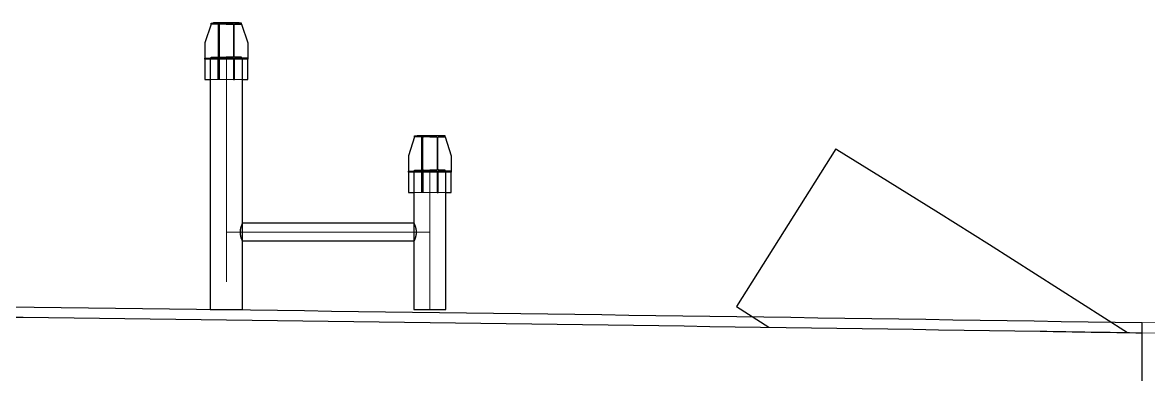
# Model space of a CAD drawing. Extents: x 1767995 to 4174245, y 542814 to 862564.
# Drawn here: x 3024677 to 3046798, y 583834 to 590749 of the extents above; entities that cross this region are included whole.
import ezdxf

# ---------------------------------------------------------------- set-up
doc = ezdxf.new("R2010")
doc.units = 0
doc.header["$LTSCALE"] = 3500
doc.linetypes.add('CENTER', pattern=[2, 1.25, -0.25, 0.25, -0.25])
doc.linetypes.add('DASHED', pattern=[0.75, 0.5, -0.25])
for name, color, linetype, lineweight in [('1粗实线', 1, 'Continuous', 30), ('3中心线', 6, 'CENTER', 18), ('4虚线', 2, 'DASHED', 18), ('6标注线', 7, 'Continuous', 13), ('文字', 7, 'Continuous', 15), ('桥 构造粗实', 1, 'Continuous', 30), ('细实线', 7, 'Continuous', 15)]:
    doc.layers.add(name, color=color, linetype=linetype, lineweight=lineweight)

# ---------------------------------------------------------------- blocks, each defined once
blk = doc.blocks.new('gdfgdfg')
at = {"layer": '细实线'}
for centre in [(280310, -5960029), (280310, -5960229)]:
    blk.add_arc(centre, 6000000, 88.9645624, 89.1026041, dxfattribs=at)
blk = doc.blocks.new('werwerer')
at = {"layer": '1粗实线', "elevation": 0}
for points in [[(193795, 41794, 0.464316), (193777, 41816), (193651, 41816), (193531, 41444), (193531, 41144), (193651, 41144), (193651, 41164), (193777, 41164, 0.464316), (193795, 41186)], [(193951, 41144), (193651, 41144), (193651, 41164), (193777, 41164, 0.414214), (193795, 41182), (193795, 41798, 0.414214), (193777, 41816), (193651, 41816), (193651, 41836), (193951, 41836), (193951, 41816), (193826, 41816, 0.414214), (193808, 41798), (193808, 41182, 0.414214), (193826, 41164), (193951, 41164)], [(193951, 41144), (194251, 41144), (194251, 41164), (194126, 41164, -0.414214), (194108, 41182), (194108, 41798, -0.414214), (194126, 41816), (194251, 41816), (194251, 41836), (193951, 41836), (193951, 41816), (194077, 41816, -0.414214), (194095, 41798), (194095, 41182, -0.414214), (194077, 41164), (193951, 41164)], [(194108, 41794, -0.464316), (194126, 41816), (194251, 41816), (194371, 41444), (194371, 41144), (194251, 41144), (194251, 41164), (194126, 41164, -0.464316), (194108, 41186)]]:
    blk.add_lwpolyline(points, format="xyb", close=True, dxfattribs=at)
blk.add_lwpolyline([(193701, 41846), (194201, 41846), (194201, 41836), (193701, 41836)], close=True, dxfattribs=at)

msp = doc.modelspace()

# ---------------------------------------------------------------- linework, layer by layer
at = {"layer": '1粗实线', "ltscale": 4}
for p, q in [((3028261.2, 590027.1, 0), (3028261.2, 590047.1, 0)), ((3028261.2, 590047.1, 0), (3029101.2, 590047.1, 0)), ((3029101.2, 590027.1, 0), (3028261.2, 590027.1, 0)), ((3028520.2, 590027.1, 0), (3028542.2, 590027.1, 0)), ((3028520.2, 589627.1, 0), (3028520.2, 590027.1, 0)), ((3028542.2, 590027.1, 0), (3028542.2, 589627.1, 0)), ((3028842.2, 590027.1, 0), (3028820.2, 590027.1, 0)), ((3028820.2, 590027.1, 0), (3028820.2, 589627.1, 0)), ((3028842.2, 589627.1, 0), (3028842.2, 590027.1, 0)), ((3029101.2, 590047.1, 0), (3029101.2, 590027.1, 0)), ((3028542.2, 589627.1, 0), (3028520.2, 589627.1, 0)), ((3028820.2, 589627.1, 0), (3028842.2, 589627.1, 0)), ((3032261.2, 587810.3, -0.1), (3032261.2, 587830.3, -0.1)), ((3032261.2, 587830.3, -0.1), (3033101.2, 587830.3, -0.1)), ((3033101.2, 587810.3, -0.1), (3032261.2, 587810.3, -0.1)), ((3032520.2, 587410.3, -0.1), (3032520.2, 587810.3, -0.1)), ((3032542.2, 587810.3, -0.1), (3032542.2, 587410.3, -0.1)), ((3032842.2, 587810.3, -0.1), (3032820.2, 587810.3, -0.1)), ((3032820.2, 587810.3, -0.1), (3032820.2, 587410.3, -0.1)), ((3032842.2, 587410.3, -0.1), (3032842.2, 587810.3, -0.1)), ((3033101.2, 587830.3, -0.1), (3033101.2, 587810.3, -0.1)), ((3032820.2, 587410.3, -0.1), (3032842.2, 587410.3, -0.1))]:
    msp.add_line(p, q, dxfattribs=at)
at = {"layer": '1粗实线'}
for p, q in [((3029101.2, 590027.1, 0), (3028261.2, 590027.1, 0)), ((3028261.2, 590027.1, 0), (3028261.2, 589627.1, 0)), ((3029101.2, 589627.1, 0), (3029101.2, 590027.1, 0)), ((3028261.2, 589627.1, 0), (3028366.2, 589627.1, 0)), ((3028996.2, 589627.1, 0), (3029101.2, 589627.1, 0)), ((3033101.2, 587810.3, -0.1), (3032261.2, 587810.3, -0.1)), ((3032261.2, 587810.3, -0.1), (3032261.2, 587410.3, -0.1)), ((3033101.2, 587410.3, -0.1), (3033101.2, 587810.3, -0.1)), ((3032261.2, 587410.3, -0.1), (3032366.2, 587410.3, -0.1)), ((3032996.2, 587410.3, -0.1), (3033101.2, 587410.3, -0.1)), ((3032366.2, 586804.2, 0.1), (3028996.2, 586804.2, -0.1)), ((3032366.2, 586453.2, 0.1), (3028996.2, 586453.2, -0.1)), ((3046672.8, 582272.7), (3046672.8, 584852.7))]:
    msp.add_line(p, q, dxfattribs=at)
for points, elevation in [([(3028996.2, 585109.8), (3028996.2, 590027.1), (3028366.2, 590027.1), (3028366.2, 585109.8), (3028996.2, 585109.8)], -0.1), ([(3032996.2, 585109.8), (3032996.2, 587810.3), (3032366.2, 587810.3), (3032366.2, 585109.8), (3032996.2, 585109.8)], -0.1), ([(3028996.2, 586804.2), (3028996.1, 586804), (3028995.9, 586803.6), (3028995.6, 586803), (3028995.1, 586802), (3028994.6, 586800.8), (3028993.8, 586799.3), (3028993, 586797.6), (3028992.1, 586795.6), (3028991, 586793.3), (3028989.9, 586790.8), (3028988.6, 586788.1), (3028987.3, 586785.1), (3028985.8, 586781.8), (3028984.3, 586778.3), (3028982.7, 586774.6), (3028981.1, 586770.7), (3028979.4, 586766.5), (3028977.7, 586762.1), (3028975.9, 586757.6), (3028974.1, 586752.8), (3028972.3, 586747.8), (3028970.5, 586742.7), (3028968.8, 586737.3), (3028967, 586731.8), (3028965.3, 586726.2), (3028963.6, 586720.4), (3028962, 586714.4), (3028960.5, 586708.4), (3028959, 586702.2), (3028957.6, 586695.8), (3028956.3, 586689.4), (3028955.2, 586682.9), (3028954.1, 586676.3), (3028953.2, 586669.7), (3028952.4, 586662.9), (3028951.7, 586656.1), (3028951.2, 586649.3), (3028950.8, 586642.5), (3028950.6, 586635.6), (3028950.5, 586628.7), (3028950.6, 586621.8), (3028950.8, 586614.9), (3028951.2, 586608.1), (3028951.7, 586601.2), (3028952.4, 586594.4), (3028953.2, 586587.7), (3028954.1, 586581), (3028955.2, 586574.5), (3028956.3, 586567.9), (3028957.6, 586561.5), (3028959, 586555.2), (3028960.5, 586549), (3028962, 586542.9), (3028963.6, 586537), (3028965.3, 586531.2), (3028967, 586525.5), (3028968.8, 586520), (3028970.5, 586514.7), (3028972.3, 586509.6), (3028974.1, 586504.6), (3028975.9, 586499.8), (3028977.7, 586495.2), (3028979.4, 586490.9), (3028981.1, 586486.7), (3028982.7, 586482.8), (3028984.3, 586479), (3028985.8, 586475.6), (3028987.3, 586472.3), (3028988.6, 586469.3), (3028989.9, 586466.5), (3028991, 586464), (3028992.1, 586461.8), (3028993, 586459.8), (3028993.8, 586458), (3028994.6, 586456.6), (3028995.1, 586455.3), (3028995.6, 586454.4), (3028995.9, 586453.7), (3028996.1, 586453.3), (3028996.2, 586453.2)], -0.4), ([(3032366.2, 586804.2), (3032366.3, 586804), (3032366.5, 586803.6), (3032366.8, 586803), (3032367.2, 586802), (3032367.8, 586800.8), (3032368.5, 586799.3), (3032369.4, 586797.6), (3032370.3, 586795.6), (3032371.3, 586793.3), (3032372.5, 586790.8), (3032373.8, 586788.1), (3032375.1, 586785.1), (3032376.6, 586781.8), (3032378.1, 586778.3), (3032379.6, 586774.6), (3032381.3, 586770.7), (3032383, 586766.5), (3032384.7, 586762.1), (3032386.5, 586757.6), (3032388.3, 586752.8), (3032390, 586747.8), (3032391.8, 586742.7), (3032393.6, 586737.3), (3032395.4, 586731.8), (3032397.1, 586726.2), (3032398.8, 586720.4), (3032400.4, 586714.4), (3032401.9, 586708.4), (3032403.4, 586702.2), (3032404.8, 586695.8), (3032406, 586689.4), (3032407.2, 586682.9), (3032408.3, 586676.3), (3032409.2, 586669.7), (3032410, 586662.9), (3032410.7, 586656.1), (3032411.2, 586649.3), (3032411.6, 586642.5), (3032411.8, 586635.6), (3032411.9, 586628.7), (3032411.8, 586621.8), (3032411.6, 586614.9), (3032411.2, 586608.1), (3032410.7, 586601.2), (3032410, 586594.4), (3032409.2, 586587.7), (3032408.3, 586581), (3032407.2, 586574.5), (3032406, 586567.9), (3032404.8, 586561.5), (3032403.4, 586555.2), (3032401.9, 586549), (3032400.4, 586542.9), (3032398.8, 586537), (3032397.1, 586531.2), (3032395.4, 586525.5), (3032393.6, 586520), (3032391.8, 586514.7), (3032390, 586509.6), (3032388.3, 586504.6), (3032386.5, 586499.8), (3032384.7, 586495.2), (3032383, 586490.9), (3032381.3, 586486.7), (3032379.6, 586482.8), (3032378.1, 586479), (3032376.6, 586475.6), (3032375.1, 586472.3), (3032373.8, 586469.3), (3032372.5, 586466.5), (3032371.3, 586464), (3032370.3, 586461.8), (3032369.4, 586459.8), (3032368.5, 586458), (3032367.8, 586456.6), (3032367.2, 586455.3), (3032366.8, 586454.4), (3032366.5, 586453.7), (3032366.3, 586453.3), (3032366.2, 586453.2)], -0.1)]:
    msp.add_lwpolyline(points, dxfattribs=dict(at, elevation=elevation))
for points in [[(3040652.6, 588269.3), (3040672.8, 588257), (3041672.8, 587639.4), (3042672.8, 587015.3), (3043672.8, 586384.8), (3046384.7, 584657.2)], [(3038704.8, 585167.5), (3039338.6, 584763.1)]]:
    msp.add_lwpolyline(points, dxfattribs=at)
for points in [[(2842672.8, 585650.5, -0.0010736), (2869659.2, 585789.4), (2869673.9, 585789.4, -0.0032499), (3012668.1, 585288.9), (3012698.5, 585288.6, -0.0014157), (3046672.8, 584852.7, -0.0014134)], [(2842672.8, 585450.5, -0.0010736), (2869659.2, 585589.4), (2869673.9, 585589.4, -0.0032499), (3012668.1, 585088.9), (3012698.5, 585088.6, -0.0013324), (3044672.8, 584683.7, -0.0013324)], [(3044672.8, 584683.7, -0.0000833), (3046672.8, 584652.7, -0.0000829)]]:
    msp.add_lwpolyline(points, format="xyb", dxfattribs=at)
at = {"layer": '3中心线'}
for p, q in [((3028681.2, 590027.1, 0.1), (3028681.2, 585109.8, 0.1)), ((3032681.2, 587810.3, 0.1), (3032681.2, 585109.8, 0.1)), ((3032681.2, 586628.7, 0.1), (3028681.2, 586628.7, -0.1))]:
    msp.add_line(p, q, dxfattribs=at)
at = {"layer": '4虚线'}
for p, q in [((3028366.2, 589627.1, 0), (3028996.2, 589627.1, 0)), ((3032366.2, 587410.3, -0.1), (3032996.2, 587410.3, -0.1))]:
    msp.add_line(p, q, dxfattribs=at)
at = {"layer": '桥 构造粗实'}
msp.add_line((3040652.5, 588269.4), (3038704.2, 585166.7), dxfattribs=at)

# ---------------------------------------------------------------- block references
at = {"layer": '6标注线'}
for p in [(2834729.8, 548902.8), (2838729.8, 546685.9)]:
    msp.add_blockref('werwerer', p, dxfattribs=at)
at = {"layer": '文字'}
msp.add_blockref('gdfgdfg', (2672391.3, 545617.8), dxfattribs=at)

doc.saveas('drawing.dxf')
